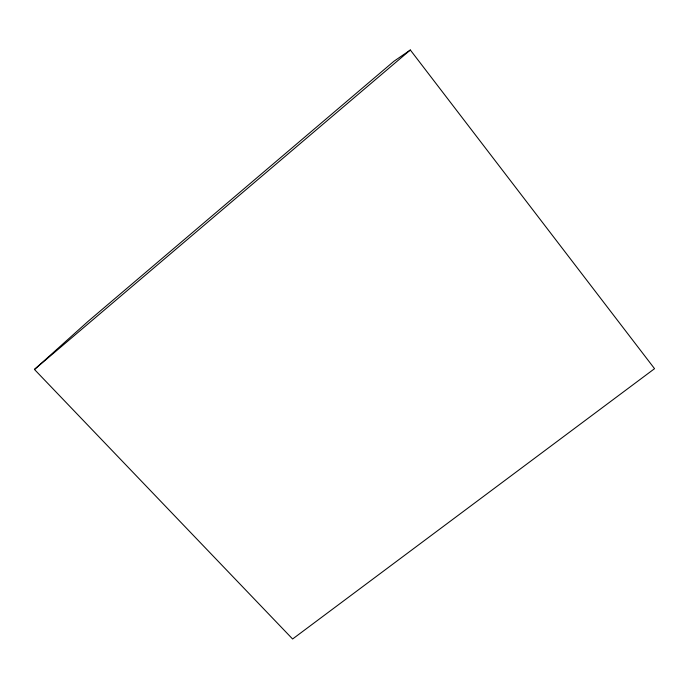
<?xml version="1.0" encoding="UTF-8"?>
<svg xmlns="http://www.w3.org/2000/svg" width="689" height="689" viewBox="0 0 689 689"><rect width="100%" height="100%" fill="white"/><g stroke="black" fill="none" stroke-linecap="round" stroke-linejoin="round"><path stroke-width="1.03" d="M34.45 369.45L88.192 321.272L393.962 61.235L410.334 50.004L654.55 368.675L292.601 638.996L34.45 369.45L410.334 50.004"/></g></svg>
